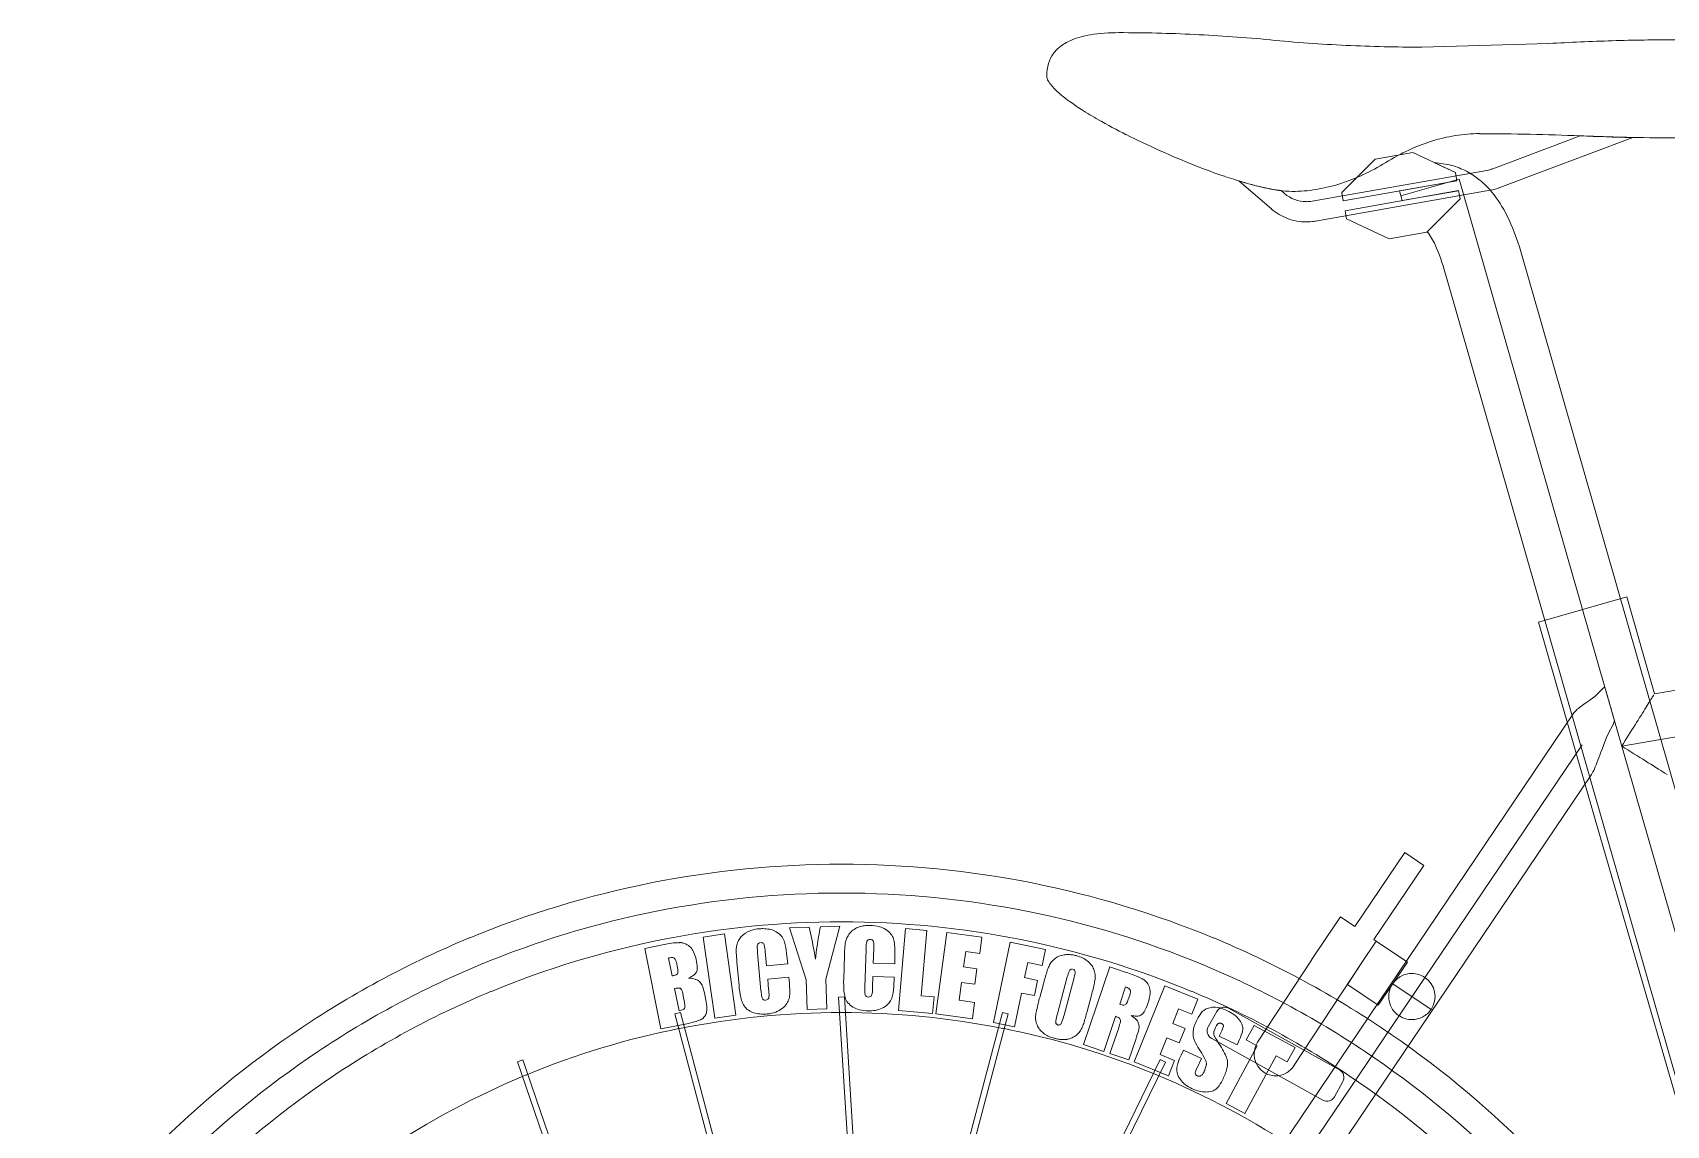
# Model space of a CAD drawing. Extents: x 3 to 469, y 9 to 280.
# Drawn here: x 19 to 178.6, y 173.2 to 280 of the extents above; entities that cross this region are included whole.
import ezdxf

# ---------------------------------------------------------------- set-up
doc = ezdxf.new("R2010")
doc.units = 0
doc.layers.add('Layer_1', color=7, linetype='Continuous', lineweight=0, true_color=0xffffff)

msp = doc.modelspace()

# ---------------------------------------------------------------- linework, layer by layer
at = {"layer": 'Layer_1', "color": 7, "true_color": 0xffffff}
for p, q in [((154.75, 278.6), (167.15, 278.95)), ((161.67, 266.71), (170.21, 269.93)), ((150.17, 267.63), (153.87, 268.29)), ((153.87, 268.29), (158.03, 266.35)), ((175.37, 269.76), (162.36, 264.86)), ((146.92, 264.39), (150.17, 267.63)), ((158.03, 266.35), (155.99, 267.3)), ((140.04, 262.79), (136.89, 265.51)), ((144.02, 263.54), (161.09, 266.55)), ((158.17, 265.54), (147.06, 263.58)), ((152.57, 264.55), (158.17, 265.54)), ((152.7, 264.07), (158.4, 265.7)), ((158.03, 266.35), (158.17, 265.54)), ((158.4, 265.7), (170.46, 223.64)), ((141, 264.57), (141.33, 264.28)), ((161.43, 264.61), (144.36, 261.6)), ((147.06, 263.58), (146.92, 264.39)), ((147.24, 262.61), (158.34, 264.57)), ((152.84, 263.59), (152.57, 264.55)), ((158.34, 264.56), (152.84, 263.59)), ((158.49, 263.76), (155.24, 260.51)), ((158.34, 264.57), (158.49, 263.76)), ((147.38, 261.8), (147.24, 262.61)), ((151.54, 259.86), (147.38, 261.8)), ((155.24, 260.51), (151.54, 259.86)), ((164.41, 258.63), (187.73, 177.32)), ((180.36, 175.2), (157.04, 256.52)), ((174.29, 210.28), (320.66, 235.68)), ((166.15, 222.4), (174.77, 224.87)), ((210.51, 83.97), (170.46, 223.64)), ((174.77, 224.87), (177.49, 215.39)), ((171.61, 203.34), (166.15, 222.4)), ((177.49, 215.39), (189.48, 217.47)), ((171.93, 215.38), (172.42, 215.92)), ((172.42, 215.92), (172.63, 216.06)), ((172.63, 216.06), (172.67, 215.92)), ((172.67, 215.92), (172.71, 215.78)), ((172.71, 215.78), (172.75, 215.64)), ((172.75, 215.64), (172.79, 215.5)), ((169.94, 213.88), (170.05, 213.97)), ((170.05, 213.97), (170.16, 214.06)), ((170.16, 214.06), (170.28, 214.15)), ((170.28, 214.15), (170.41, 214.25)), ((170.41, 214.25), (170.54, 214.34)), ((170.54, 214.34), (170.69, 214.44)), ((170.69, 214.44), (170.85, 214.55)), ((170.85, 214.55), (171.02, 214.67)), ((171.02, 214.67), (171.21, 214.8)), ((171.21, 214.8), (171.41, 214.95)), ((171.41, 214.95), (171.65, 215.13)), ((171.65, 215.13), (171.93, 215.38)), ((172.79, 215.5), (172.83, 215.35)), ((172.83, 215.35), (172.88, 215.2)), ((172.88, 215.2), (172.92, 215.04)), ((172.92, 215.04), (172.97, 214.89)), ((172.97, 214.89), (173.01, 214.73)), ((173.01, 214.73), (173.06, 214.58)), ((173.06, 214.58), (173.1, 214.42)), ((173.1, 214.42), (173.15, 214.26)), ((173.15, 214.26), (173.19, 214.11)), ((173.19, 214.11), (173.24, 213.95)), ((173.24, 213.95), (173.28, 213.79)), ((176.55, 213.89), (176.67, 214.08)), ((176.67, 214.08), (176.77, 214.25)), ((176.77, 214.25), (176.88, 214.41)), ((176.88, 214.41), (176.97, 214.56)), ((176.97, 214.56), (177.06, 214.7)), ((177.06, 214.7), (177.14, 214.83)), ((177.14, 214.83), (177.21, 214.95)), ((177.21, 214.95), (177.27, 215.05)), ((177.27, 215.05), (177.33, 215.14)), ((177.33, 215.14), (177.38, 215.21)), ((177.38, 215.21), (177.42, 215.28)), ((130.41, 155.46), (169.54, 213.43)), ((169.54, 213.43), (169.61, 213.52)), ((169.61, 213.52), (169.68, 213.61)), ((169.68, 213.61), (169.76, 213.7)), ((169.76, 213.7), (169.85, 213.79)), ((169.85, 213.79), (169.94, 213.88)), ((173.43, 212.39), (173.02, 211.6)), ((173.28, 213.79), (173.32, 213.64)), ((173.32, 213.64), (173.37, 213.49)), ((173.37, 213.49), (173.41, 213.34)), ((173.41, 213.34), (173.45, 213.2)), ((173.57, 212.78), (173.43, 212.39)), ((173.45, 213.2), (173.49, 213.05)), ((173.49, 213.05), (173.53, 212.92)), ((173.53, 212.92), (173.57, 212.78)), ((175.43, 212.11), (175.59, 212.36)), ((175.59, 212.36), (175.74, 212.6)), ((175.74, 212.6), (175.89, 212.83)), ((175.89, 212.83), (176.03, 213.06)), ((176.03, 213.06), (176.17, 213.28)), ((176.17, 213.28), (176.3, 213.49)), ((176.3, 213.49), (176.43, 213.7)), ((176.43, 213.7), (176.55, 213.89)), ((172.8, 211.11), (172.63, 210.69)), ((173.02, 211.6), (172.8, 211.11)), ((174.46, 210.55), (174.62, 210.82)), ((174.62, 210.82), (174.79, 211.08)), ((174.79, 211.08), (174.95, 211.34)), ((174.95, 211.34), (175.12, 211.6)), ((175.12, 211.6), (175.28, 211.86)), ((175.28, 211.86), (175.43, 212.11)), ((100.85, 107.38), (170.4, 210.42)), ((172.14, 209.4), (172.04, 209.14)), ((172.25, 209.69), (172.14, 209.4)), ((172.36, 209.99), (172.25, 209.69)), ((172.49, 210.33), (172.36, 209.99)), ((172.63, 210.69), (172.49, 210.33)), ((174.3, 210.28), (174.46, 210.55)), ((174.59, 210.09), (174.3, 210.28)), ((174.88, 209.91), (174.59, 210.09)), ((175.18, 209.72), (174.88, 209.91)), ((175.47, 209.54), (175.18, 209.72)), ((175.76, 209.36), (175.47, 209.54)), ((176.04, 209.18), (175.76, 209.36)), ((176.33, 209), (176.04, 209.18)), ((171.39, 207.63), (171.33, 207.52)), ((171.46, 207.76), (171.39, 207.63)), ((171.54, 207.91), (171.46, 207.76)), ((171.61, 208.07), (171.54, 207.91)), ((171.69, 208.25), (171.61, 208.07)), ((171.77, 208.45), (171.69, 208.25)), ((171.85, 208.66), (171.77, 208.45)), ((171.94, 208.89), (171.85, 208.66)), ((172.04, 209.14), (171.94, 208.89)), ((176.6, 208.83), (176.33, 209)), ((176.87, 208.66), (176.6, 208.83)), ((177.13, 208.5), (176.87, 208.66)), ((177.38, 208.34), (177.13, 208.5)), ((177.63, 208.19), (177.38, 208.34)), ((177.87, 208.04), (177.63, 208.19)), ((178.09, 207.9), (177.87, 208.04)), ((178.31, 207.76), (178.09, 207.9)), ((178.51, 207.63), (178.31, 207.76)), ((178.71, 207.51), (178.51, 207.63)), ((171.26, 207.42), (134.38, 152.78)), ((171.33, 207.52), (171.26, 207.42)), ((203.68, 93.16), (171.61, 203.34)), ((148.19, 192.64), (153.08, 199.88)), ((153.08, 199.88), (154.95, 198.62)), ((154.95, 198.62), (150.06, 191.37)), ((145.37, 191.48), (146.79, 193.58)), ((146.79, 193.58), (148.19, 192.64)), ((84.52, 191.62), (86.59, 191.92)), ((85.65, 183.68), (84.52, 191.62)), ((86.59, 191.92), (87.72, 183.97)), ((92.96, 192.52), (94.88, 192.58)), ((94.58, 187.45), (92.96, 192.52)), ((95.96, 192.61), (97.88, 192.67)), ((97.88, 192.67), (96.51, 187.51)), ((103.6, 184.45), (104.3, 192.45)), ((104.3, 192.45), (106.37, 192.27)), ((106.37, 192.27), (105.82, 185.88)), ((107.24, 184.12), (108.32, 192.07)), ((108.32, 192.07), (111.76, 191.61)), ((111.76, 191.61), (111.55, 190.02)), ((78.81, 190.51), (80.85, 190.92)), ((80.39, 182.64), (78.81, 190.51)), ((89.82, 190.07), (90.16, 186.36)), ((90.7, 188.81), (90.57, 190.2)), ((100.43, 190.43), (100.31, 186.71)), ((101.14, 189.07), (101.19, 190.47)), ((110.17, 190.2), (109.97, 188.7)), ((111.55, 190.02), (110.17, 190.2)), ((112.89, 183.27), (114.52, 191.13)), ((114.52, 191.13), (117.98, 190.41)), ((117.98, 190.41), (117.65, 188.84)), ((143.95, 189.38), (145.37, 191.48)), ((150.29, 191.22), (148.88, 189.12)), ((150.06, 191.37), (150.29, 191.22)), ((150.29, 191.22), (153.33, 189.17)), ((81.12, 189.57), (81.47, 187.82)), ((88.02, 186.88), (87.8, 189.21)), ((92.77, 189), (90.7, 188.81)), ((92.7, 189.76), (92.77, 189)), ((98.25, 187.49), (98.32, 189.83)), ((103.23, 189.01), (101.14, 189.07)), ((103.25, 189.77), (103.23, 189.01)), ((109.97, 188.7), (111.26, 188.52)), ((111.26, 188.52), (111.05, 187.01)), ((116.23, 189.14), (115.93, 187.65)), ((117.65, 188.84), (116.23, 189.14)), ((121.69, 181.11), (124.26, 188.71)), ((124.26, 188.71), (125.66, 188.23)), ((138.69, 181.33), (143.97, 189.36)), ((148.88, 189.12), (142.22, 179.01)), ((147.48, 186.99), (148.88, 189.12)), ((153.33, 189.17), (150.49, 184.96)), ((90.82, 187.5), (92.89, 187.69)), ((90.91, 186.5), (90.82, 187.5)), ((92.89, 187.69), (92.92, 187.38)), ((94.67, 184.55), (94.58, 187.45)), ((96.51, 187.51), (96.6, 184.61)), ((101.07, 186.76), (101.1, 187.76)), ((101.1, 187.76), (103.19, 187.7)), ((103.19, 187.7), (103.18, 187.39)), ((109.76, 187.18), (109.52, 185.44)), ((111.05, 187.01), (109.76, 187.18)), ((115.93, 187.65), (117.19, 187.38)), ((117.19, 187.38), (116.88, 185.89)), ((117.4, 185.71), (117.76, 187.04)), ((120.1, 187.72), (119.14, 184.1)), ((119.78, 183.99), (120.73, 187.55)), ((126.63, 179.42), (129.64, 186.86)), ((129.64, 186.86), (132.86, 185.55)), ((150.49, 184.96), (147.48, 186.99)), ((151.91, 187.06), (155.65, 184.54)), ((81.72, 186.6), (82.16, 184.4)), ((82.68, 185.27), (82.54, 186)), ((84.63, 186.17), (84.78, 185.45)), ((97.75, 185.75), (98.31, 185.78)), ((102.69, 105.75), (97.75, 185.75)), ((98.31, 185.78), (103.26, 105.78)), ((105.82, 185.88), (107.08, 185.77)), ((107.08, 185.77), (106.94, 184.16)), ((109.52, 185.44), (111.04, 185.23)), ((111.04, 185.23), (110.83, 183.64)), ((115.61, 186.15), (114.93, 182.85)), ((116.88, 185.89), (115.61, 186.15)), ((122.42, 185.8), (122.07, 184.47)), ((125.8, 186.74), (125.23, 185.05)), ((126.06, 185.53), (126.2, 185.95)), ((132.86, 185.55), (132.26, 184.07)), ((81.75, 184.12), (82.29, 184.26)), ((102.21, 106.62), (81.75, 184.12)), ((82.29, 184.26), (102.75, 106.76)), ((87.72, 183.97), (85.65, 183.68)), ((93.3, 106.77), (113.76, 184.26)), ((114.31, 184.12), (93.85, 106.62)), ((96.6, 184.61), (94.67, 184.55)), ((106.94, 184.16), (103.6, 184.45)), ((110.83, 183.64), (107.24, 184.12)), ((113.76, 184.26), (114.31, 184.12)), ((124.82, 183.86), (123.67, 180.44)), ((130.97, 184.59), (130.4, 183.18)), ((132.26, 184.07), (130.97, 184.59)), ((133.88, 182.85), (134.7, 184.33)), ((135.85, 184.66), (146.7, 178.64)), ((82.75, 183.12), (80.39, 182.64)), ((114.93, 182.85), (112.89, 183.27)), ((124.27, 180.23), (125.12, 182.76)), ((130.4, 183.18), (131.61, 182.69)), ((131.61, 182.69), (131.04, 181.27)), ((134.94, 181.92), (135.2, 182.46)), ((137.59, 181.58), (138.35, 182.99)), ((138.35, 182.99), (142.36, 180.82)), ((123.67, 180.44), (121.69, 181.11)), ((126.78, 181.62), (126.1, 179.61)), ((129.83, 181.76), (129.17, 180.13)), ((131.04, 181.27), (129.83, 181.76)), ((131.22, 180.08), (131.44, 180.56)), ((131.44, 180.56), (133.2, 179.74)), ((145.06, 175.68), (134.21, 181.7)), ((136.7, 181.1), (134.94, 181.92)), ((135.61, 175.35), (138.67, 180.99)), ((136.83, 181.38), (136.7, 181.1)), ((138.67, 180.99), (137.59, 181.58)), ((142.36, 180.82), (141.6, 179.41)), ((66.36, 179.43), (66.89, 179.61)), ((92.4, 103.63), (66.36, 179.43)), ((66.89, 179.61), (92.93, 103.81)), ((93.99, 107.63), (129.17, 179.64)), ((129.68, 179.39), (94.49, 107.38)), ((126.1, 179.61), (124.27, 180.23)), ((129.99, 178.06), (126.63, 179.42)), ((129.17, 180.13), (130.59, 179.55)), ((129.17, 179.64), (129.68, 179.39)), ((130.59, 179.55), (129.99, 178.06)), ((133.2, 179.74), (132.78, 178.85)), ((140.5, 180), (137.45, 174.36)), ((141.6, 179.41), (140.5, 180)), ((147.03, 177.49), (146.21, 176.01)), ((137.45, 174.36), (135.61, 175.35))]:
    msp.add_line(p, q, dxfattribs=at)
for centre, radius, start, end in [((123.48, 272.23), 7.65, 98.6608, 112.2101), ((125.14, 261.33), 18.68, 90, 98.6608), ((125.14, 124.57), 155.44, 87.2737, 90), ((125.07, 123.16), 156.85, 84.5597, 87.2737), ((121.29, 276.1), 3.15, 143.906, 163.3477), ((121.45, 275.99), 3.35, 126.2883, 143.906), ((122.56, 274.47), 5.23, 112.2101, 126.2883), ((154.81, 435.44), 156.85, 264.5597, 267.2737), ((154.75, 434.03), 155.44, 267.2737, 270), ((179.58, 60.24), 219.06, 91.6273, 93.2519), ((179.56, 60.95), 218.36, 90, 91.6273), ((122.38, 275.78), 4.29, 163.3477, 180), ((119, 275.78), 0.906, 180, 212.4527), ((122.35, 277.91), 4.88, 212.4527, 226.2803), ((125.16, 280.86), 8.95, 226.2803, 230.8213), ((130.33, 287.19), 17.13, 230.8213, 234.1043), ((134.2, 292.54), 23.73, 234.1043, 237.5814), ((144.67, 309.03), 43.27, 237.5814, 240.1562), ((151.63, 321.16), 57.25, 240.1562, 243.2536), ((162.14, 342.02), 80.6, 243.2536, 245.8638), ((160.63, 253.72), 16.44, 99.1095, 107.7804), ((160.38, 255.24), 14.9, 90, 99.1095), ((160.38, 39.86), 230.27, 88.7724, 90), ((160.38, 39.44), 230.69, 87.546, 88.7724), ((180.14, 500.58), 230.86, 267.5459, 268.1814), ((180.13, 500.41), 230.7, 267.546, 268.7724), ((180.13, 500.24), 230.52, 268.1814, 268.8172), ((162.41, 342.62), 81.26, 245.8638, 248.4111), ((163.02, 248.15), 22.51, 115.0813, 121.6075), ((161.1, 252.24), 17.99, 107.7804, 115.0813), ((180.12, 499.99), 230.27, 268.7724, 270), ((155.34, 324.76), 62.06, 248.4111, 251.3262), ((139.42, 286.49), 22.51, 295.0806, 301.6075), ((155.47, 258.95), 8.36, 74.9489, 86.4588), ((155.76, 260.02), 7.26, 62.5932, 74.9489), ((160.52, 269.75), 3.25, 285.3192, 290.6354), ((151.44, 313.21), 49.87, 251.3262, 253.4783), ((147.55, 300.54), 36.61, 253.0791, 257.0689), ((146.49, 296.53), 32.47, 253.4783, 256.1456), ((141.81, 280.92), 16.44, 279.1087, 287.7789), ((141.34, 282.4), 17.99, 287.7789, 295.0806), ((155.69, 259.89), 7.4, 50.6634, 62.5932), ((154.65, 258.62), 9.05, 39.8781, 50.6634), ((160.52, 269.74), 3.24, 279.9976, 285.3192), ((144.26, 287.49), 23.16, 256.1456, 261.3632), ((142.87, 280.18), 15.72, 257.0689, 263.1589), ((142.06, 272.96), 8.46, 261.3632, 270), ((143.45, 266.74), 3.24, 229.1438, 270), ((142.06, 279.39), 14.9, 270, 279.1087), ((143.45, 266.73), 3.24, 270, 275.0022), ((143.45, 266.74), 3.25, 275.0022, 279.9997), ((160.52, 269.75), 5.22, 280.0031, 290.6389), ((152.98, 257.22), 11.22, 25.9953, 39.8781), ((143.45, 266.74), 5.22, 229.1491, 249.5729), ((143.45, 266.73), 5.22, 249.5729, 270), ((143.65, 252.68), 21.6, 16, 25.9953), ((143.45, 266.73), 5.21, 270, 275.0022), ((143.45, 266.74), 5.23, 275.0022, 279.9976), ((150.71, 256.95), 5.82, 23.5018, 38.2407), ((135.52, 250.34), 22.39, 15.9997, 23.5018), ((98.03, 102.97), 95.77, 90, 101.2116), ((98.03, 102.97), 95.77, 78.7867, 90), ((97.71, 104.58), 94.12, 101.2116, 112.5213), ((98.35, 104.58), 94.12, 67.4753, 78.7867), ((98.03, 102.99), 92.93, 90, 101.2116), ((98.03, 102.99), 92.93, 78.7867, 90), ((97.72, 104.56), 91.33, 101.2116, 112.5213), ((98.34, 104.56), 91.33, 67.4753, 78.7867), ((98.03, 103.01), 90.09, 90, 101.2116), ((89.52, 190.47), 1.75, 132.9742, 148.8856), ((89.9, 190.06), 2.31, 119.1434, 132.9742), ((89.98, 189.92), 2.48, 106.1529, 119.142), ((90.27, 188.92), 3.52, 95.2483, 106.1529), ((90.37, 187.83), 4.61, 92.7265, 95.2521), ((90.34, 188.49), 3.95, 90, 92.7265), ((90.34, 189.14), 3.3, 78.5682, 90), ((90.57, 190.25), 2.17, 64.4692, 78.5682), ((90.57, 190.26), 2.16, 46.7143, 64.472), ((91.09, 190.81), 1.4, 24.6006, 46.7143), ((17.73, 175.38), 79.04, 10.8417, 12.5704), ((154.39, 181.79), 59.42, 169.5026, 171.3491), ((98.03, 103.01), 90.09, 78.7867, 90), ((100.45, 190.66), 2.09, 141.8632, 155.2115), ((100.18, 190.87), 1.75, 125.953, 141.8652), ((100.51, 190.42), 2.31, 112.122, 125.953), ((100.57, 190.27), 2.47, 100.2096, 112.1209), ((100.72, 189.4), 3.36, 90, 100.2096), ((100.72, 189.18), 3.58, 89.0532, 90), ((100.72, 189.04), 3.72, 88.1246, 89.0532), ((100.72, 188.82), 3.93, 75.051, 88.2273), ((101.17, 190.49), 2.21, 57.4498, 75.051), ((101.19, 190.53), 2.16, 39.6942, 57.4504), ((101.78, 191.01), 1.4, 17.5822, 39.6942), ((97.92, 104.06), 94.69, 112.5213, 123.787), ((97.73, 104.53), 88.53, 101.2116, 112.5213), ((82.88, 180.79), 10.33, 96.9828, 101.3429), ((82.12, 187.04), 4.03, 90, 96.9828), ((82.12, 188.16), 2.91, 87.5574, 90), ((82.15, 188.92), 2.16, 84.7184, 87.5574), ((82.22, 189.65), 1.42, 64.1804, 84.7146), ((82.14, 189.49), 1.6, 44.8476, 64.1804), ((82.26, 189.61), 1.43, 22.9755, 44.8478), ((78.97, 188.21), 5, 11.3438, 22.9755), ((89.36, 190.44), 1.61, 162.2336, 177.4469), ((92.57, 190.3), 4.83, 177.4432, 182.6326), ((106.71, 190.95), 18.98, 182.6326, 185.2489), ((89.81, 190.3), 2.09, 148.8848, 162.2336), ((90.5, 190.67), 0.711, 164.7734, 180.3135), ((96.81, 190.71), 7.01, 180.3135, 185.2474), ((90.05, 190.8), 0.24, 124.3674, 164.7649), ((90.17, 190.62), 0.453, 95.2466, 124.3674), ((90.18, 190.72), 0.356, 63.5765, 90), ((90.24, 190.84), 0.22, 29.7547, 63.5765), ((90.02, 190.71), 0.478, 10.3672, 29.7575), ((83.8, 189.58), 6.8, 5.2465, 10.3672), ((90.11, 190.36), 2.48, 11.6803, 24.6018), ((82.77, 188.84), 9.97, 5.2485, 11.6803), ((86.38, 188.53), 9.15, 5.7588, 10.8417), ((122.41, 186.65), 27.08, 171.3491, 174.0844), ((117.29, 189.24), 18.98, 175.611, 178.2276), ((103.18, 190.33), 4.83, 170.4212, 175.611), ((100.01, 190.86), 1.61, 155.2115, 170.425), ((107.43, 190.22), 7.01, 173.2907, 178.2274), ((101.18, 190.95), 0.711, 157.7437, 173.2907), ((100.74, 191.13), 0.242, 119.0071, 157.7509), ((100.83, 190.97), 0.424, 90, 119.0071), ((100.84, 190.97), 0.427, 61.1486, 88.2238), ((100.94, 191.15), 0.216, 22.7348, 61.1486), ((100.7, 191.05), 0.478, 3.348, 22.7394), ((94.39, 190.68), 6.8, 358.227, 3.348), ((100.75, 190.69), 2.48, 4.659, 17.5787), ((93.28, 190.08), 9.97, 358.2278, 4.659), ((98.33, 104.53), 88.53, 67.4753, 78.7867), ((98.13, 104.06), 94.69, 56.2113, 67.4753), ((97.93, 104.05), 91.88, 112.5213, 123.787), ((81.87, 185.59), 4.05, 97.0277, 100.5581), ((81.5, 188.6), 1.02, 90, 97.0277), ((81.52, 189.38), 0.236, 54.6492, 81.9049), ((81.39, 189.19), 0.475, 35.5378, 54.6492), ((81.32, 189.14), 0.559, 18.7332, 35.5378), ((79.13, 188.4), 2.87, 11.3421, 18.7332), ((74.76, 187.52), 7.32, 5.8221, 11.3464), ((83.18, 188.53), 0.754, 332.9111, 358.7083), ((80.83, 188.59), 3.1, 358.7083, 11.3454), ((124.13, 186.37), 6.31, 158.5257, 163.1116), ((120.05, 187.97), 1.92, 143.7993, 158.5255), ((120.09, 187.94), 1.98, 129.2914, 143.7993), ((119.98, 188.08), 1.8, 113.3671, 129.2934), ((120.11, 187.77), 2.14, 98.7648, 113.3671), ((120.14, 187.58), 2.33, 94.2734, 98.7563), ((120.16, 187.35), 2.56, 90, 94.2734), ((120.16, 187.12), 2.79, 81.9633, 90), ((120.58, 188.19), 0.303, 130.6489, 158.4672), ((120.57, 188.19), 0.296, 110.8392, 130.6516), ((120.56, 188.22), 0.268, 90, 110.8392), ((120.02, 186.17), 3.76, 75.0322, 81.9633), ((120.57, 188.17), 0.316, 43.9243, 75.03), ((120.09, 186.4), 3.51, 64.6691, 75.0317), ((120.47, 187.22), 2.61, 52.6389, 64.6691), ((120.8, 187.65), 2.06, 37.602, 52.6365), ((120.98, 187.79), 1.84, 21.6601, 37.602), ((120.81, 187.72), 2.02, 7.1396, 21.66), ((98.13, 104.05), 91.88, 56.2113, 67.4753), ((84.33, 175.66), 12.49, 102.5659, 103.1928), ((82.33, 184.62), 3.32, 101.3499, 102.5659), ((81.53, 188.62), 0.768, 281.342, 302.534), ((81.82, 188.16), 0.222, 302.534, 342.5071), ((81.63, 188.22), 0.416, 342.4954, 5.8221), ((81.93, 190.15), 2.8, 294.3679, 307.5589), ((83.02, 185.09), 2.51, 72.4111, 88.6323), ((83.17, 188.54), 0.767, 307.5589, 332.9049), ((83.5, 186.6), 0.928, 45.5684, 72.4111), ((83.33, 186.43), 1.17, 23.8386, 45.5684), ((81.19, 185.48), 3.51, 11.3447, 23.8386), ((98.7, 187.86), 10.73, 185.2491, 191.5105), ((80.43, 186.23), 12.54, 359.6086, 5.2477), ((108.97, 187.16), 10.73, 178.2278, 184.4896), ((90.64, 187.77), 12.54, 352.5879, 358.2274), ((152.56, 177.74), 36.02, 163.1116, 165.0302), ((125.26, 186.34), 5.34, 158.4672, 165.0302), ((114.42, 189.24), 6.54, 345.0313, 349.9385), ((120.64, 188.23), 0.224, 6.8353, 43.9243), ((120.31, 188.2), 0.556, 349.9385, 6.826), ((87.59, 195.11), 36.06, 345.0307, 346.9961), ((117.02, 188.31), 5.85, 346.9961, 351.8753), ((121, 187.74), 1.83, 351.8726, 7.1396), ((117.26, 163.4), 26.21, 68.0853, 71.3033), ((125.77, 184.55), 3.41, 59.1599, 68.0853), ((126.84, 186.36), 1.32, 37.0029, 59.1586), ((126.67, 186.23), 1.53, 16.4573, 37.0029), ((153.78, 185.8), 2.26, 145.9797, 235.9806), ((153.78, 185.8), 2.25, 117.9691, 145.9797), ((153.79, 185.8), 2.26, 90, 117.9691), ((153.79, 185.81), 2.24, 72.9549, 90), ((153.78, 185.8), 2.26, 55.9807, 72.9549), ((153.78, 185.8), 2.26, 325.9809, 55.9807), ((97.93, 104.04), 89.07, 112.5213, 123.787), ((82.28, 183.31), 3.33, 95.9096, 99.7247), ((82.08, 185.24), 1.39, 90, 95.9096), ((82.08, 185.86), 0.774, 78.5782, 90), ((82.2, 186.43), 0.196, 55.7718, 78.5782), ((82.17, 186.39), 0.241, 21.1342, 55.7667), ((79.67, 185.42), 2.93, 11.3443, 21.1342), ((80.31, 184.79), 2.42, 0.1553, 11.3457), ((79.59, 184.41), 5.29, 2.6295, 11.3444), ((91.04, 186.3), 2.91, 191.5105, 203.5541), ((96.67, 186.95), 6.53, 185.2485, 190.3545), ((90.91, 185.9), 0.682, 190.3545, 206.1943), ((90.52, 185.71), 0.249, 206.1893, 240.8694), ((90.57, 185.8), 0.35, 240.8694, 270), ((90.59, 185.84), 0.392, 275.2445, 305.4794), ((90.67, 185.73), 0.257, 305.4794, 343.0873), ((83.35, 185.8), 7.6, 0.2992, 5.2487), ((90.31, 185.84), 0.632, 343.0848, 0.2992), ((91.57, 185.92), 1.37, 324.7957, 346.7422), ((90.56, 186.16), 2.42, 346.7421, 359.6086), ((101.17, 186.55), 2.91, 184.4896, 196.5333), ((99.83, 186.15), 1.51, 196.5309, 218.873), ((106.84, 186.5), 6.53, 178.2269, 183.3323), ((101, 186.16), 0.682, 183.3323, 199.1705), ((100.59, 186.02), 0.243, 199.1703, 238.3517), ((100.67, 186.16), 0.411, 238.3517, 268.2264), ((100.68, 186.12), 0.372, 270, 299.9633), ((100.74, 186.03), 0.259, 299.9633, 336.0556), ((100.4, 186.18), 0.632, 336.0647, 353.2765), ((93.48, 186.99), 7.6, 353.2765, 358.225), ((101.66, 186.11), 1.37, 317.7748, 339.7206), ((100.68, 186.47), 2.42, 339.7195, 352.5879), ((152.26, 176.4), 36.08, 165.0307, 166.9952), ((125.32, 185.33), 1.49, 57.8648, 71.3006), ((123.91, 186.26), 2.27, 328.6029, 341.3051), ((125.92, 186.29), 0.358, 30.246, 57.8648), ((124.9, 186.39), 1.38, 341.3025, 356.5154), ((125.98, 186.32), 0.287, 356.5154, 30.2495), ((123.62, 186.61), 4.6, 341.3038, 353.7609), ((126.8, 186.27), 1.4, 353.7609, 16.4574), ((98.12, 104.04), 89.07, 56.2113, 67.4753), ((81.7, 186.39), 2.04, 283.0619, 295.0101), ((98.03, 103.08), 81.16, 90, 101.2133), ((82.44, 184.8), 0.294, 295.0101, 326.8647), ((82.45, 184.8), 0.281, 326.8643, 0.1553), ((83.83, 184.47), 1.03, 300.7033, 323.4376), ((83.83, 184.48), 1.04, 323.4376, 346.0811), ((83.4, 184.58), 1.47, 346.0804, 2.6295), ((89.76, 185.74), 1.51, 203.554, 225.8955), ((89.99, 185.99), 1.85, 225.8955, 246.0322), ((90.14, 186.32), 2.22, 246.0314, 259.3199), ((90.37, 187.52), 3.43, 259.3199, 270), ((90.37, 188.2), 4.12, 270, 272.7304), ((90.33, 188.92), 4.84, 272.7304, 275.2489), ((90.47, 187.41), 3.32, 275.2492, 290.0427), ((90.86, 186.36), 2.2, 290.0427, 308.258), ((90.73, 186.52), 2.41, 308.2568, 324.7957), ((98.03, 103.08), 81.16, 78.7884, 90), ((100.1, 186.36), 1.85, 218.873, 239.0106), ((100.31, 186.72), 2.27, 239.0107, 255.8136), ((100.77, 188.54), 4.15, 255.8136, 268.2279), ((100.77, 188.08), 3.68, 268.114, 269.0471), ((100.76, 187.92), 3.53, 269.0471, 270), ((100.76, 187.57), 3.17, 270, 284.1727), ((101, 186.62), 2.19, 284.1727, 301.2371), ((100.89, 186.8), 2.41, 301.236, 317.7748), ((118.83, 183.76), 1.84, 171.8759, 187.0918), ((122.81, 183.2), 5.86, 166.9952, 171.8722), ((129.3, 181.38), 10.53, 165.0313, 168.8255), ((109.57, 186.72), 10.57, 341.227, 345.0321), ((87.05, 193.83), 36.25, 343.1168, 345.0303), ((124.35, 182.48), 1.47, 55.3893, 71.3023), ((125.05, 183.49), 0.236, 14.9928, 55.3893), ((125.87, 186.96), 2.01, 251.307, 258.35), ((125.61, 185.71), 0.738, 258.35, 270), ((125.61, 185.48), 0.509, 270, 277.0046), ((125.67, 185.18), 0.209, 285.8067, 328.6029), ((126.99, 186.6), 2.72, 256.4637, 262.3412), ((124.8, 181.52), 2.88, 44.9816, 57.3628), ((126.84, 185.49), 1.6, 262.3412, 270), ((126.84, 185.02), 1.14, 270, 285.2266), ((126.97, 184.55), 0.644, 285.2266, 305.51), ((126.84, 184.73), 0.872, 305.5085, 330.7859), ((123.26, 186.73), 4.97, 330.7859, 341.3025), ((137.42, 181.14), 5.23, 144.9266, 154.8443), ((134.32, 183.32), 1.44, 125.9622, 144.9266), ((134.27, 183.38), 1.35, 106.469, 125.9633), ((134.42, 182.87), 1.89, 90, 106.469), ((134.42, 182.39), 2.37, 75.5775, 89.3608), ((135.44, 183.92), 0.846, 120.468, 150.9705), ((135.44, 183.92), 0.848, 90, 120.468), ((134.04, 180.91), 3.89, 64.8427, 75.5775), ((135.44, 183.92), 0.839, 75.4399, 90), ((135.44, 183.92), 0.849, 60.9614, 75.4399), ((133.88, 180.58), 4.27, 54.0601, 64.8454), ((134.89, 181.98), 2.54, 40.0682, 54.0601), ((135.22, 182.25), 2.12, 23.6571, 40.0679), ((153.79, 185.81), 2.26, 235.9807, 252.955), ((153.78, 185.79), 2.24, 252.955, 270), ((153.78, 185.81), 2.26, 270, 297.9694), ((153.78, 185.8), 2.25, 297.9694, 325.9798), ((98.42, 103.32), 95.58, 123.787, 146.2113), ((97.76, 104.45), 79.77, 101.2133, 112.5247), ((79.88, 197.45), 14.62, 281.3439, 286.252), ((83.49, 185.04), 1.69, 286.252, 300.7052), ((98.3, 104.45), 79.77, 67.4787, 78.7884), ((119.04, 183.79), 2.04, 187.0918, 201.514), ((118.84, 183.71), 1.83, 201.518, 217.603), ((119, 183.84), 2.03, 217.603, 232.8481), ((119.36, 184.31), 2.63, 232.8498, 244.7733), ((119.6, 183.3), 0.629, 168.8255, 184.39), ((119.19, 183.27), 0.22, 184.3898, 223.3704), ((119.27, 183.35), 0.329, 223.3704, 255.0307), ((119.29, 183.44), 0.43, 255.0281, 261.9152), ((119.28, 183.25), 0.234, 270, 300.3234), ((119.25, 183.3), 0.288, 300.3234, 327.593), ((118.79, 183.58), 0.827, 327.599, 341.227), ((119.86, 183.42), 1.79, 293.2697, 309.2914), ((119.73, 183.56), 1.98, 309.2934, 323.8006), ((119.78, 183.53), 1.92, 323.8006, 338.5257), ((115.71, 185.13), 6.3, 338.5267, 343.1168), ((120.33, 184.38), 5.06, 341.3032, 348.5249), ((124.91, 183.45), 0.383, 348.5249, 14.9928), ((106.07, 188.63), 21.87, 341.3038, 343.849), ((126.31, 183.03), 0.756, 20.6757, 44.9816), ((125.29, 182.64), 1.84, 10.4687, 20.6728), ((125.99, 182.86), 1.13, 343.849, 355.0661), ((126.3, 182.83), 0.811, 355.0586, 10.4687), ((134.31, 182.24), 1.92, 163.8963, 176.9612), ((134.7, 182.22), 2.31, 176.9611, 187.8072), ((136.3, 181.66), 4, 154.8431, 163.8963), ((134.62, 182.44), 0.846, 150.9707, 240.9755), ((135.12, 182.23), 0.711, 165.1846, 183.3636), ((134.97, 182.21), 0.561, 181.8972, 204.9545), ((136.55, 181.85), 2.18, 154.8426, 165.1846), ((135.92, 182.15), 1.49, 143.0648, 154.844), ((135.11, 182.75), 0.483, 122.3178, 143.0648), ((135.05, 182.86), 0.358, 107.006, 122.3206), ((135.03, 182.92), 0.291, 90, 107.006), ((135.03, 182.91), 0.308, 76.4544, 90), ((135, 182.8), 0.419, 64.8423, 76.4544), ((135.02, 182.84), 0.371, 40.364, 64.8481), ((132.54, 183.71), 2.93, 334.8419, 342.8716), ((135.13, 182.94), 0.222, 8.5377, 40.364), ((135.07, 182.93), 0.292, 342.8716, 8.5264), ((130.53, 184.34), 6.96, 334.8423, 342.6217), ((136.24, 182.69), 1.01, 359.7392, 23.6571), ((135.8, 182.69), 1.45, 342.6217, 359.7427), ((97.64, 103.32), 95.58, 33.787, 56.2113), ((119.75, 185.15), 3.55, 244.7733, 255.0292), ((119.81, 185.38), 3.79, 255.0339, 261.9581), ((119.68, 184.41), 2.81, 261.9581, 270), ((119.68, 184.17), 2.57, 270, 274.1769), ((119.69, 183.93), 2.34, 274.1769, 278.5589), ((119.73, 183.72), 2.12, 278.5561, 293.2697), ((133.76, 182.09), 1.37, 187.8072, 201.9291), ((135.12, 182.63), 2.83, 201.9248, 208.8449), ((151.13, 191.45), 21.11, 208.8449, 211.3781), ((119.7, 172.21), 15.75, 28.2224, 31.6039), ((137.55, 183.41), 3.4, 204.9545, 214.2648), ((123.85, 174.12), 13.14, 27.1083, 34.0942), ((140.46, 180.17), 2.11, 146.6472, 236.6461), ((98.41, 103.33), 92.74, 123.787, 146.2113), ((133.08, 178.56), 2.3, 162.3376, 175.2605), ((137.38, 177.19), 6.81, 154.8435, 162.3376), ((135.64, 177.51), 3.16, 154.8421, 162.8506), ((130.36, 179.92), 3.42, 334.8449, 346.3624), ((132.21, 178.92), 1.54, 17.4082, 28.2224), ((133.16, 179.24), 0.544, 346.3624, 15.5374), ((130.34, 180.17), 5.53, 334.8425, 346.7767), ((133.76, 179.2), 2.01, 9.1877, 27.1083), ((134.19, 179.26), 1.58, 346.7767, 9.1898), ((140.46, 180.17), 2.11, 298.3024, 326.6476), ((97.65, 103.33), 92.74, 33.787, 56.2113), ((98.39, 103.34), 89.9, 123.787, 146.2113), ((97.94, 104.01), 80.25, 112.5247, 123.7887), ((98.11, 104.01), 80.25, 56.213, 67.4787), ((132.01, 178.65), 1.22, 175.2572, 198.6479), ((132.79, 178.91), 2.05, 198.6479, 216.6833), ((133.08, 179.12), 2.41, 216.682, 232.334), ((132.96, 178.34), 0.354, 162.8506, 186.9355), ((132.85, 178.32), 0.237, 186.9355, 220.5996), ((133.01, 178.46), 0.451, 220.5996, 244.8445), ((133.01, 178.47), 0.463, 244.832, 256.3563), ((132.98, 178.34), 0.331, 256.3563, 270), ((132.98, 178.32), 0.307, 270, 287.2563), ((132.96, 178.38), 0.369, 287.2563, 302.9809), ((132.87, 178.52), 0.533, 302.9804, 323.0321), ((132.08, 179.11), 1.53, 323.0321, 334.8413), ((130.47, 180.11), 5.39, 325.8364, 334.8437), ((140.46, 180.17), 2.12, 236.6463, 253.2861), ((140.45, 180.16), 2.1, 253.2861, 270), ((140.45, 180.17), 2.12, 270, 298.3024), ((146.29, 177.9), 0.846, 330.9722, 60.9705), ((97.66, 103.34), 89.9, 33.787, 56.2113), ((133.91, 180.19), 3.76, 232.334, 244.8454), ((133.88, 180.14), 3.7, 244.8427, 256.2902), ((133.62, 179.06), 2.58, 256.2902, 270), ((133.62, 178.72), 2.25, 270.4359, 286.1215), ((133.94, 177.63), 1.11, 286.1215, 308.5265), ((133.71, 177.91), 1.47, 308.5315, 325.8364), ((145.47, 176.42), 0.85, 240.9707, 255.4398), ((145.47, 176.42), 0.848, 270, 300.4697), ((145.47, 176.42), 0.846, 300.4697, 330.9707), ((145.47, 176.41), 0.839, 255.4398, 270)]:
    msp.add_arc(centre, radius, start, end, dxfattribs=at)

doc.saveas('drawing.dxf')
